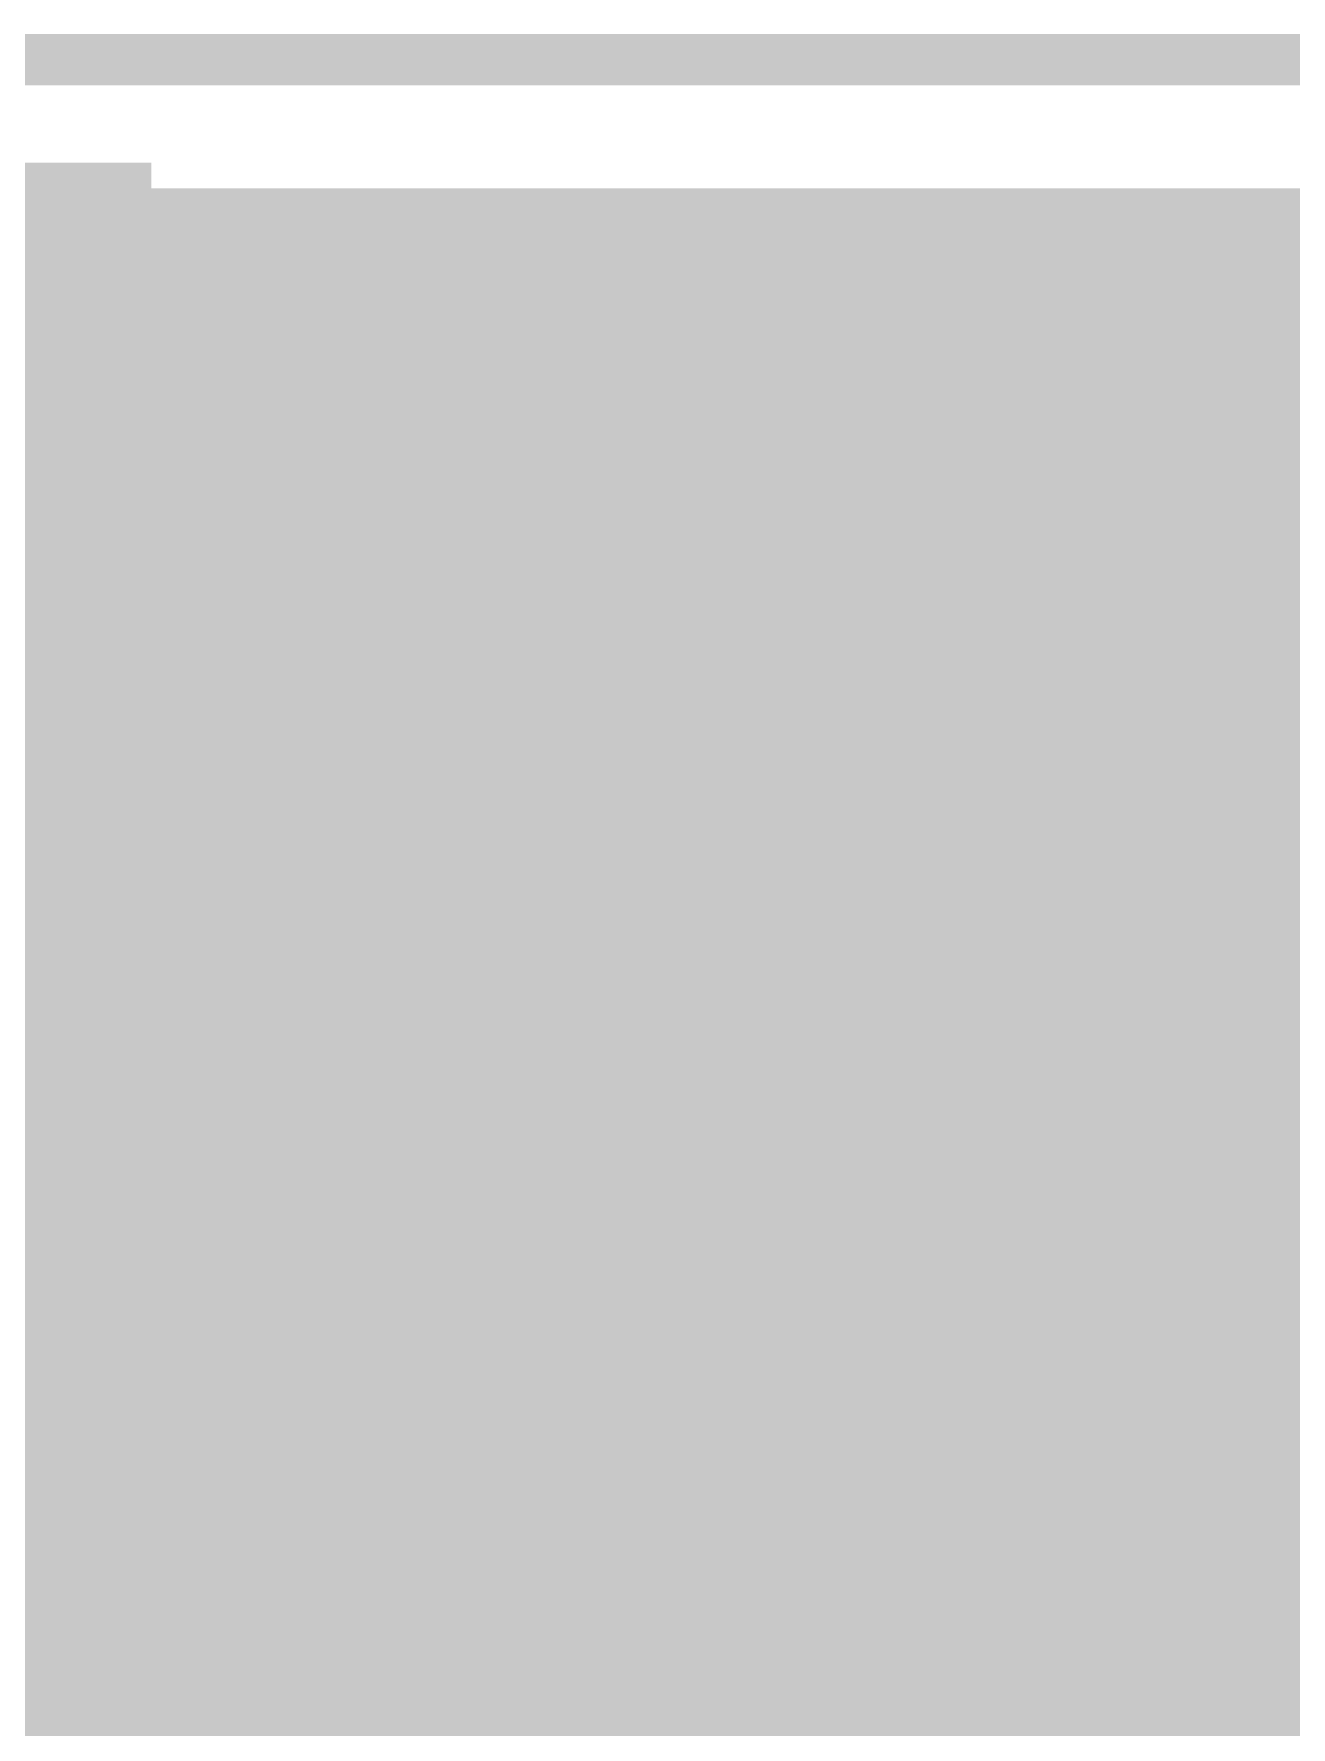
# Model space of a CAD drawing. Extents: x -5 to 157, y -120 to 103.
# Drawn here: x 82.55 to 88.77, y 94.74 to 103.13 of the extents above; entities that cross this region are included whole.
import ezdxf

# ---------------------------------------------------------------- set-up
doc = ezdxf.new("R2010")
doc.units = 0
doc.header["$MEASUREMENT"] = 0
doc.layers.get('0').update_dxf_attribs({"linetype": 'CONTINUOUS'})
for name, color, linetype in [('22-304-2_BOT', 7, 'CONTINUOUS'), ('22-304-2_DRD', 7, 'CONTINUOUS'), ('22-304-2_DRL', 2, 'CONTINUOUS'), ('22-304-2_IN1', 4, 'CONTINUOUS'), ('22-304-2_IN2', 3, 'CONTINUOUS'), ('22-304-2_SMB', 5, 'CONTINUOUS'), ('22-304-2_SMT', 10, 'CONTINUOUS'), ('22-304-2_SPB', 14, 'CONTINUOUS'), ('22-304-2_SSB', 12, 'CONTINUOUS'), ('22-304-2_TOP', 13, 'CONTINUOUS'), ('THRUHOLE_TAP', 7, 'CONTINUOUS')]:
    doc.layers.add(name, color=color, linetype=linetype)

# ---------------------------------------------------------------- blocks, each defined once
blk = doc.blocks.new('ROUND_35')
at = {"const_width": 0.40005}
blk.add_lwpolyline([(-0.200024, 0, 1), (0.200024, 0, 1)], format="xyb", close=True, dxfattribs=at)
blk = doc.blocks.new('RECTANGLE_67')
blk.add_solid([(5.40004, 4.70027), (5.40004, -4.70027), (-5.40004, 4.70027), (-5.40004, -4.70027)])
blk = doc.blocks.new('ROUND_86')
at = {"const_width": 0.10033}
blk.add_lwpolyline([(-0.050164, 0, 1), (0.050164, 0, 1)], format="xyb", close=True, dxfattribs=at)
blk = doc.blocks.new('ROUND_80')
at = {"const_width": 0.10033}
blk.add_lwpolyline([(-0.050164, 0, 1), (0.050164, 0, 1)], format="xyb", close=True, dxfattribs=at)

msp = doc.modelspace()

# ---------------------------------------------------------------- linework, layer by layer
at = {"layer": '22-304-2_BOT'}
for points, const_width in [([(97.917, 102.235), (82.804, 102.235), (82.804, 89.154)], 0.254), ([(82.9056, 102.235), (82.9056, 89.154)], 0.254), ([(83.1342, 102.235), (83.1342, 89.154)], 0.254), ([(83.3628, 102.235), (83.3628, 89.154)], 0.254), ([(83.5914, 102.235), (83.5914, 89.154)], 0.254), ([(83.82, 102.235), (83.82, 89.154)], 0.254), ([(84.0486, 102.235), (84.0486, 89.154)], 0.254), ([(84.2772, 102.235), (84.2772, 89.154)], 0.254), ([(84.5058, 102.235), (84.5058, 89.154)], 0.254), ([(84.7344, 102.235), (84.7344, 89.154)], 0.254), ([(84.963, 102.235), (84.963, 89.154)], 0.254), ([(85.1916, 102.235), (85.1916, 89.154)], 0.254), ([(85.4202, 102.235), (85.4202, 89.154)], 0.254), ([(85.6488, 102.235), (85.6488, 89.154)], 0.254), ([(85.8774, 102.235), (85.8774, 89.154)], 0.254), ([(86.106, 102.235), (86.106, 89.154)], 0.254), ([(86.3346, 102.235), (86.3346, 89.154)], 0.254), ([(86.5632, 102.235), (86.5632, 89.154)], 0.254), ([(86.7918, 102.235), (86.7918, 89.154)], 0.254), ([(87.0204, 102.235), (87.0204, 89.154)], 0.254), ([(87.249, 102.235), (87.249, 89.154)], 0.254), ([(87.4776, 102.235), (87.4776, 89.154)], 0.254), ([(87.7062, 102.235), (87.7062, 89.154)], 0.254), ([(87.9348, 102.235), (87.9348, 89.154)], 0.254), ([(88.1634, 102.235), (88.1634, 89.154)], 0.254), ([(88.392, 102.235), (88.392, 89.154)], 0.254), ([(88.6206, 102.235), (88.6206, 89.154)], 0.254), ([(88.8492, 102.235), (88.8492, 89.154)], 0.254), ([(98.0948, 102.0572), (82.804, 102.0572)], 0.254), ([(98.3234, 101.8286), (82.804, 101.8286)], 0.254), ([(98.552, 101.6), (82.804, 101.6)], 0.254), ([(98.7806, 101.3714), (82.804, 101.3714)], 0.254), ([(99.0092, 101.1428), (82.804, 101.1428)], 0.254), ([(99.2378, 100.9142), (82.804, 100.9142)], 0.254), ([(99.4664, 100.6856), (82.804, 100.6856)], 0.254), ([(99.695, 100.457), (82.804, 100.457)], 0.254), ([(99.9236, 100.2284), (82.804, 100.2284)], 0.254), ([(100.1522, 99.9998), (82.804, 99.9998)], 0.254), ([(100.3808, 99.7712), (82.804, 99.7712)], 0.254), ([(100.6094, 99.5426), (82.804, 99.5426)], 0.254), ([(100.838, 99.314), (82.804, 99.314)], 0.254), ([(101.0666, 99.0854), (82.804, 99.0854)], 0.254), ([(101.2952, 98.8568), (82.804, 98.8568)], 0.254), ([(101.5238, 98.6282), (82.804, 98.6282)], 0.254), ([(101.7524, 98.3996), (82.804, 98.3996)], 0.254), ([(101.981, 98.171), (82.804, 98.171)], 0.254), ([(102.2096, 97.9424), (82.804, 97.9424)], 0.254), ([(102.4382, 97.7138), (82.804, 97.7138)], 0.254), ([(102.6668, 97.4852), (82.804, 97.4852)], 0.254), ([(102.8954, 97.2566), (82.804, 97.2566)], 0.254), ([(103.124, 97.028), (82.804, 97.028)], 0.254), ([(103.3526, 96.7994), (82.804, 96.7994)], 0.254), ([(103.5812, 96.5708), (82.804, 96.5708)], 0.254), ([(103.8098, 96.3422), (82.804, 96.3422)], 0.254), ([(104.0384, 96.1136), (82.804, 96.1136)], 0.254), ([(104.267, 95.885), (82.804, 95.885)], 0.254), ([(104.4956, 95.6564), (82.804, 95.6564)], 0.254), ([(104.7242, 95.4278), (82.804, 95.4278)], 0.254), ([(88.9, 94.91472), (89.61628, 94.91472), (95.25, 89.281), (95.25, 85.725), (99.568, 81.407), (100.9142, 81.407), (101.6, 80.7212)], 1.27), ([(104.9528, 95.1992), (82.804, 95.1992)], 0.254), ([(105.1814, 94.9706), (82.804, 94.9706)], 0.254), ([(105.41, 94.742), (82.804, 94.742)], 0.254)]:
    msp.add_lwpolyline(points, dxfattribs=dict(at, const_width=const_width))
at = {"layer": '22-304-2_DRD', "const_width": 0.254}
for points in [[(44.99864, -115.99926), (44.99864, 25.99944), (48.00092, 28.99918), (86.79942, 28.99918), (89.79916, 25.99944), (89.79916, -31.0007), (92.7989, -34.00044), (136.79932, -34.00044), (139.79906, -31.0007), (139.79906, 58.0009), (136.79932, 61.00064), (115.30076, 61.00064), (107.29976, 68.9991), (107.29976, 94.99854), (99.29876, 102.99954), (35.49904, 102.99954), (27.50058, 94.99854), (27.50058, 68.9991), (19.49958, 61.00064), (-1.99898, 61.00064), (-4.99872, 58.0009), (-4.99872, -2.99974), (18.00098, -25.99944), (18.00098, -115.99926)], [(83.566, 102.235), (83.185, 101.854)], [(84.074, 102.235), (83.566, 102.235)], [(84.455, 101.854), (84.074, 102.235)], [(84.836, 102.235), (84.455, 101.854)], [(85.344, 102.235), (84.836, 102.235)], [(85.725, 101.854), (85.344, 102.235)], [(86.106, 102.235), (85.725, 101.854)], [(86.614, 102.235), (86.106, 102.235)], [(86.995, 101.854), (86.614, 102.235)], [(87.376, 102.235), (86.995, 101.854)], [(87.884, 102.235), (87.376, 102.235)], [(88.265, 101.854), (87.884, 102.235)], [(88.646, 102.235), (88.265, 101.854)], [(89.154, 102.235), (88.646, 102.235)], [(83.566, 101.981), (83.566, 101.854)], [(83.693, 101.981), (83.566, 101.981)], [(83.693, 101.854), (83.693, 101.981)], [(83.947, 101.981), (83.947, 101.854)], [(84.074, 101.981), (83.947, 101.981)], [(84.074, 101.854), (84.074, 101.981)], [(84.836, 101.981), (84.836, 101.854)], [(84.963, 101.981), (84.836, 101.981)], [(84.963, 101.854), (84.963, 101.981)], [(85.217, 101.981), (85.217, 101.854)], [(85.344, 101.981), (85.217, 101.981)], [(85.344, 101.854), (85.344, 101.981)], [(86.106, 101.981), (86.106, 101.854)], [(86.233, 101.981), (86.106, 101.981)], [(86.233, 101.854), (86.233, 101.981)], [(86.487, 101.981), (86.487, 101.854)], [(86.614, 101.981), (86.487, 101.981)], [(86.614, 101.854), (86.614, 101.981)], [(87.376, 101.981), (87.376, 101.854)], [(87.503, 101.981), (87.376, 101.981)], [(87.503, 101.854), (87.503, 101.981)], [(87.757, 101.981), (87.757, 101.854)], [(87.884, 101.981), (87.757, 101.981)], [(87.884, 101.854), (87.884, 101.981)], [(88.646, 101.981), (88.646, 101.854)], [(88.773, 101.981), (88.646, 101.981)], [(88.773, 101.854), (88.773, 101.981)], [(83.185, 101.854), (83.185, 101.346)], [(83.566, 101.854), (83.693, 101.854)], [(83.947, 101.854), (84.074, 101.854)], [(84.455, 101.854), (84.455, 101.346)], [(84.455, 101.346), (84.455, 101.854)], [(84.836, 101.854), (84.963, 101.854)], [(85.217, 101.854), (85.344, 101.854)], [(85.725, 101.854), (85.725, 101.346)], [(85.725, 101.346), (85.725, 101.854)], [(86.106, 101.854), (86.233, 101.854)], [(86.487, 101.854), (86.614, 101.854)], [(86.995, 101.854), (86.995, 101.346)], [(86.995, 101.346), (86.995, 101.854)], [(87.376, 101.854), (87.503, 101.854)], [(87.757, 101.854), (87.884, 101.854)], [(88.265, 101.854), (88.265, 101.346)], [(88.265, 101.346), (88.265, 101.854)], [(88.646, 101.854), (88.773, 101.854)], [(83.693, 101.219), (83.439, 101.473)], [(84.201, 101.473), (83.947, 101.219)], [(84.963, 101.219), (84.709, 101.473)], [(85.471, 101.473), (85.217, 101.219)], [(86.233, 101.219), (85.979, 101.473)], [(86.741, 101.473), (86.487, 101.219)], [(87.503, 101.219), (87.249, 101.473)], [(88.011, 101.473), (87.757, 101.219)], [(88.773, 101.219), (88.519, 101.473)], [(83.185, 101.346), (83.566, 100.965)], [(84.074, 100.965), (84.455, 101.346)], [(84.455, 101.346), (84.836, 100.965)], [(85.344, 100.965), (85.725, 101.346)], [(85.725, 101.346), (86.106, 100.965)], [(86.614, 100.965), (86.995, 101.346)], [(86.995, 101.346), (87.376, 100.965)], [(87.884, 100.965), (88.265, 101.346)], [(88.265, 101.346), (88.646, 100.965)], [(83.947, 101.219), (83.693, 101.219)], [(85.217, 101.219), (84.963, 101.219)], [(86.487, 101.219), (86.233, 101.219)], [(87.757, 101.219), (87.503, 101.219)], [(89.027, 101.219), (88.773, 101.219)], [(83.566, 100.965), (84.074, 100.965)], [(84.836, 100.965), (85.344, 100.965)], [(86.106, 100.965), (86.614, 100.965)], [(87.376, 100.965), (87.884, 100.965)], [(88.646, 100.965), (89.154, 100.965)], [(83.566, 99.695), (83.185, 99.314)], [(84.074, 99.695), (83.566, 99.695)], [(84.455, 99.314), (84.074, 99.695)], [(84.836, 99.695), (84.455, 99.314)], [(85.344, 99.695), (84.836, 99.695)], [(85.725, 99.314), (85.344, 99.695)], [(86.106, 99.695), (85.725, 99.314)], [(86.614, 99.695), (86.106, 99.695)], [(86.995, 99.314), (86.614, 99.695)], [(87.376, 99.695), (86.995, 99.314)], [(87.884, 99.695), (87.376, 99.695)], [(88.265, 99.314), (87.884, 99.695)], [(88.646, 99.695), (88.265, 99.314)], [(89.154, 99.695), (88.646, 99.695)], [(83.566, 99.441), (83.566, 99.314)], [(83.693, 99.441), (83.566, 99.441)], [(83.693, 99.314), (83.693, 99.441)], [(83.947, 99.441), (83.947, 99.314)], [(84.074, 99.441), (83.947, 99.441)], [(84.074, 99.314), (84.074, 99.441)], [(84.836, 99.441), (84.836, 99.314)], [(84.963, 99.441), (84.836, 99.441)], [(84.963, 99.314), (84.963, 99.441)], [(85.217, 99.441), (85.217, 99.314)], [(85.344, 99.441), (85.217, 99.441)], [(85.344, 99.314), (85.344, 99.441)], [(86.106, 99.441), (86.106, 99.314)], [(86.233, 99.441), (86.106, 99.441)], [(86.233, 99.314), (86.233, 99.441)], [(86.487, 99.441), (86.487, 99.314)], [(86.614, 99.441), (86.487, 99.441)], [(86.614, 99.314), (86.614, 99.441)], [(87.376, 99.441), (87.376, 99.314)], [(87.503, 99.441), (87.376, 99.441)], [(87.503, 99.314), (87.503, 99.441)], [(87.757, 99.441), (87.757, 99.314)], [(87.884, 99.441), (87.757, 99.441)], [(87.884, 99.314), (87.884, 99.441)], [(88.646, 99.441), (88.646, 99.314)], [(88.773, 99.441), (88.646, 99.441)], [(88.773, 99.314), (88.773, 99.441)], [(83.185, 99.314), (83.185, 98.806)], [(83.566, 99.314), (83.693, 99.314)], [(83.947, 99.314), (84.074, 99.314)], [(84.455, 99.314), (84.455, 98.806)], [(84.455, 98.806), (84.455, 99.314)], [(84.836, 99.314), (84.963, 99.314)], [(85.217, 99.314), (85.344, 99.314)], [(85.725, 99.314), (85.725, 98.806)], [(85.725, 98.806), (85.725, 99.314)], [(86.106, 99.314), (86.233, 99.314)], [(86.487, 99.314), (86.614, 99.314)], [(86.995, 99.314), (86.995, 98.806)], [(86.995, 98.806), (86.995, 99.314)], [(87.376, 99.314), (87.503, 99.314)], [(87.757, 99.314), (87.884, 99.314)], [(88.265, 99.314), (88.265, 98.806)], [(88.265, 98.806), (88.265, 99.314)], [(88.646, 99.314), (88.773, 99.314)], [(83.693, 98.679), (83.439, 98.933)], [(84.201, 98.933), (83.947, 98.679)], [(84.963, 98.679), (84.709, 98.933)], [(85.471, 98.933), (85.217, 98.679)], [(86.233, 98.679), (85.979, 98.933)], [(86.741, 98.933), (86.487, 98.679)], [(87.503, 98.679), (87.249, 98.933)], [(88.011, 98.933), (87.757, 98.679)], [(88.773, 98.679), (88.519, 98.933)], [(83.185, 98.806), (83.566, 98.425)], [(84.074, 98.425), (84.455, 98.806)], [(84.455, 98.806), (84.836, 98.425)], [(85.344, 98.425), (85.725, 98.806)], [(85.725, 98.806), (86.106, 98.425)], [(86.614, 98.425), (86.995, 98.806)], [(86.995, 98.806), (87.376, 98.425)], [(87.884, 98.425), (88.265, 98.806)], [(88.265, 98.806), (88.646, 98.425)], [(83.947, 98.679), (83.693, 98.679)], [(85.217, 98.679), (84.963, 98.679)], [(86.487, 98.679), (86.233, 98.679)], [(87.757, 98.679), (87.503, 98.679)], [(89.027, 98.679), (88.773, 98.679)], [(83.566, 98.425), (84.074, 98.425)], [(84.836, 98.425), (85.344, 98.425)], [(86.106, 98.425), (86.614, 98.425)], [(87.376, 98.425), (87.884, 98.425)], [(88.646, 98.425), (89.154, 98.425)], [(83.566, 97.155), (83.185, 96.774)], [(84.074, 97.155), (83.566, 97.155)], [(84.455, 96.774), (84.074, 97.155)], [(84.836, 97.155), (84.455, 96.774)], [(85.344, 97.155), (84.836, 97.155)], [(85.725, 96.774), (85.344, 97.155)], [(86.106, 97.155), (85.725, 96.774)], [(86.614, 97.155), (86.106, 97.155)], [(86.995, 96.774), (86.614, 97.155)], [(87.376, 97.155), (86.995, 96.774)], [(87.884, 97.155), (87.376, 97.155)], [(88.265, 96.774), (87.884, 97.155)], [(88.646, 97.155), (88.265, 96.774)], [(89.154, 97.155), (88.646, 97.155)], [(83.566, 96.901), (83.566, 96.774)], [(83.693, 96.901), (83.566, 96.901)], [(83.693, 96.774), (83.693, 96.901)], [(83.947, 96.901), (83.947, 96.774)], [(84.074, 96.901), (83.947, 96.901)], [(84.074, 96.774), (84.074, 96.901)], [(84.836, 96.901), (84.836, 96.774)], [(84.963, 96.901), (84.836, 96.901)], [(84.963, 96.774), (84.963, 96.901)], [(85.217, 96.901), (85.217, 96.774)], [(85.344, 96.901), (85.217, 96.901)], [(85.344, 96.774), (85.344, 96.901)], [(86.106, 96.901), (86.106, 96.774)], [(86.233, 96.901), (86.106, 96.901)], [(86.233, 96.774), (86.233, 96.901)], [(86.487, 96.901), (86.487, 96.774)], [(86.614, 96.901), (86.487, 96.901)], [(86.614, 96.774), (86.614, 96.901)], [(87.376, 96.901), (87.376, 96.774)], [(87.503, 96.901), (87.376, 96.901)], [(87.503, 96.774), (87.503, 96.901)], [(87.757, 96.901), (87.757, 96.774)], [(87.884, 96.901), (87.757, 96.901)], [(87.884, 96.774), (87.884, 96.901)], [(88.646, 96.901), (88.646, 96.774)], [(88.773, 96.901), (88.646, 96.901)], [(88.773, 96.774), (88.773, 96.901)], [(83.185, 96.774), (83.185, 96.266)], [(83.566, 96.774), (83.693, 96.774)], [(83.947, 96.774), (84.074, 96.774)], [(84.455, 96.774), (84.455, 96.266)], [(84.455, 96.266), (84.455, 96.774)], [(84.836, 96.774), (84.963, 96.774)], [(85.217, 96.774), (85.344, 96.774)], [(85.725, 96.774), (85.725, 96.266)], [(85.725, 96.266), (85.725, 96.774)], [(86.106, 96.774), (86.233, 96.774)], [(86.487, 96.774), (86.614, 96.774)], [(86.995, 96.774), (86.995, 96.266)], [(86.995, 96.266), (86.995, 96.774)], [(87.376, 96.774), (87.503, 96.774)], [(87.757, 96.774), (87.884, 96.774)], [(88.265, 96.774), (88.265, 96.266)], [(88.265, 96.266), (88.265, 96.774)], [(88.646, 96.774), (88.773, 96.774)], [(83.693, 96.139), (83.439, 96.393)], [(84.201, 96.393), (83.947, 96.139)], [(84.963, 96.139), (84.709, 96.393)], [(85.471, 96.393), (85.217, 96.139)], [(86.233, 96.139), (85.979, 96.393)], [(86.741, 96.393), (86.487, 96.139)], [(87.503, 96.139), (87.249, 96.393)], [(88.011, 96.393), (87.757, 96.139)], [(88.773, 96.139), (88.519, 96.393)], [(83.185, 96.266), (83.566, 95.885)], [(84.074, 95.885), (84.455, 96.266)], [(84.455, 96.266), (84.836, 95.885)], [(85.344, 95.885), (85.725, 96.266)], [(85.725, 96.266), (86.106, 95.885)], [(86.614, 95.885), (86.995, 96.266)], [(86.995, 96.266), (87.376, 95.885)], [(87.884, 95.885), (88.265, 96.266)], [(88.265, 96.266), (88.646, 95.885)], [(83.947, 96.139), (83.693, 96.139)], [(85.217, 96.139), (84.963, 96.139)], [(86.487, 96.139), (86.233, 96.139)], [(87.757, 96.139), (87.503, 96.139)], [(89.027, 96.139), (88.773, 96.139)], [(83.566, 95.885), (84.074, 95.885)], [(84.836, 95.885), (85.344, 95.885)], [(86.106, 95.885), (86.614, 95.885)], [(87.376, 95.885), (87.884, 95.885)], [(88.646, 95.885), (89.154, 95.885)]]:
    msp.add_lwpolyline(points, dxfattribs=at)
at = {"layer": '22-304-2_DRL', "const_width": 0.254}
msp.add_lwpolyline([(44.99864, -115.99926), (44.99864, 25.99944), (48.00092, 28.99918), (86.79942, 28.99918), (89.79916, 25.99944), (89.79916, -31.0007), (92.7989, -34.00044), (136.79932, -34.00044), (139.79906, -31.0007), (139.79906, 58.0009), (136.79932, 61.00064), (115.30076, 61.00064), (107.29976, 68.9991), (107.29976, 94.99854), (99.29876, 102.99954), (35.49904, 102.99954), (27.50058, 94.99854), (27.50058, 68.9991), (19.49958, 61.00064), (-1.99898, 61.00064), (-4.99872, 58.0009), (-4.99872, -2.99974), (18.00098, -25.99944), (18.00098, -115.99926)], dxfattribs=at)
at = {"layer": '22-304-2_IN2', "const_width": 0.254}
for points in [[(83.10626, 102.3366), (35.9156, 102.3366)], [(83.13166, 102.362), (35.941, 102.362)], [(82.55, 102.362), (82.55, 87.37854)], [(82.7786, 102.362), (82.7786, 87.20074)], [(83.0072, 102.362), (83.0072, 102.22484)], [(82.92846, 102.108), (35.687, 102.108)], [(82.83194, 101.8794), (35.4584, 101.8794)], [(82.79384, 101.6508), (35.2298, 101.6508)], [(82.80908, 101.4222), (35.0012, 101.4222)], [(82.87766, 101.1936), (34.7726, 101.1936)], [(83.01228, 100.965), (34.544, 100.965)], [(83.0072, 100.97262), (83.0072, 99.68484)], [(83.26628, 100.7364), (80.85582, 100.7364)], [(83.2358, 100.75672), (83.2358, 99.90328)], [(84.53628, 100.7364), (84.37372, 100.7364)], [(84.3788, 100.73894), (84.3788, 99.92106)], [(85.80628, 100.7364), (85.64372, 100.7364)], [(85.7504, 100.7745), (85.7504, 99.8855)], [(87.07628, 100.7364), (86.91372, 100.7364)], [(88.34628, 100.7364), (88.18372, 100.7364)], [(88.265, 100.79228), (88.265, 99.86518)], [(84.6074, 100.69322), (84.6074, 99.96424)], [(85.5218, 100.66782), (85.5218, 99.98964)], [(85.979, 100.6475), (85.979, 100.0125)], [(86.8934, 100.7237), (86.8934, 99.9363)], [(87.122, 100.70846), (87.122, 99.95154)], [(88.0364, 100.65766), (88.0364, 100.00234)], [(88.4936, 100.65766), (88.4936, 100.00234)], [(83.4644, 100.63734), (83.4644, 100.02266)], [(83.693, 100.58146), (83.693, 100.07854)], [(83.9216, 100.57892), (83.9216, 100.08108)], [(84.1502, 100.62718), (84.1502, 100.03028)], [(84.836, 100.60432), (84.836, 100.05314)], [(85.0646, 100.57384), (85.0646, 100.08616)], [(85.2932, 100.59416), (85.2932, 100.06584)], [(86.2076, 100.584), (86.2076, 100.07346)], [(86.4362, 100.57638), (86.4362, 100.08362)], [(86.6648, 100.61956), (86.6648, 100.04044)], [(87.3506, 100.61194), (87.3506, 100.04806)], [(87.5792, 100.57384), (87.5792, 100.08362)], [(87.8078, 100.58908), (87.8078, 100.07092)], [(88.7222, 100.58908), (88.7222, 100.07092)], [(100.6602, 100.5078), (81.153, 100.5078)], [(100.8888, 100.2792), (81.31048, 100.2792)], [(83.55076, 100.0506), (81.39176, 100.0506)], [(84.82076, 100.0506), (84.0867, 100.0506)], [(86.09076, 100.0506), (85.3567, 100.0506)], [(87.36076, 100.0506), (86.6267, 100.0506)], [(88.63076, 100.0506), (87.8967, 100.0506)], [(83.13166, 99.822), (81.41716, 99.822)], [(82.9437, 99.5934), (81.39176, 99.5934)], [(82.83956, 99.3648), (81.31048, 99.3648)], [(82.79638, 99.1362), (81.153, 99.1362)], [(82.804, 98.9076), (80.85582, 98.9076)], [(82.8675, 98.679), (81.66608, 98.679)], [(82.9945, 98.4504), (81.93786, 98.4504)], [(83.0072, 98.43262), (83.0072, 97.14484)], [(83.22818, 98.2218), (82.08264, 98.2218)], [(83.2358, 98.21672), (83.2358, 97.36328)], [(84.49818, 98.2218), (84.41182, 98.2218)], [(85.76818, 98.2218), (85.68182, 98.2218)], [(85.7504, 98.2345), (85.7504, 97.3455)], [(87.03818, 98.2218), (86.95182, 98.2218)], [(88.30818, 98.2218), (88.22182, 98.2218)], [(88.265, 98.25228), (88.265, 97.32518)], [(84.3788, 98.19894), (84.3788, 97.38106)], [(84.6074, 98.15322), (84.6074, 97.42424)], [(85.5218, 98.12782), (85.5218, 97.44964)], [(86.8934, 98.1837), (86.8934, 97.3963)], [(87.122, 98.16846), (87.122, 97.41154)], [(83.4644, 98.09734), (83.4644, 97.48266)], [(83.693, 98.04146), (83.693, 97.53854)], [(84.1502, 98.08718), (84.1502, 97.49028)], [(84.836, 98.06432), (84.836, 97.51314)], [(85.2932, 98.05416), (85.2932, 97.52584)], [(85.979, 98.1075), (85.979, 97.4725)], [(86.2076, 98.044), (86.2076, 97.53346)], [(86.6648, 98.07956), (86.6648, 97.50044)], [(87.3506, 98.07194), (87.3506, 97.50806)], [(87.8078, 98.04908), (87.8078, 97.53092)], [(88.0364, 98.11766), (88.0364, 97.46234)], [(88.4936, 98.11766), (88.4936, 97.46234)], [(88.7222, 98.04908), (88.7222, 97.53092)], [(103.1748, 97.9932), (82.15884, 97.9932)], [(83.9216, 98.03892), (83.9216, 97.54108)], [(85.0646, 98.03384), (85.0646, 97.54616)], [(86.4362, 98.03638), (86.4362, 97.54362)], [(87.5792, 98.03384), (87.5792, 97.54362)], [(103.4034, 97.7646), (82.17916, 97.7646)], [(83.67522, 97.536), (82.14614, 97.536)], [(84.94522, 97.536), (83.96478, 97.536)], [(86.21522, 97.536), (85.23478, 97.536)], [(87.48522, 97.536), (86.50478, 97.536)], [(88.75522, 97.536), (87.77478, 97.536)], [(83.16214, 97.3074), (82.05724, 97.3074)], [(82.95894, 97.0788), (81.89214, 97.0788)], [(82.84718, 96.8502), (81.56448, 96.8502)], [(82.79892, 96.6216), (76.87056, 96.6216)], [(82.80146, 96.393), (77.21092, 96.393)], [(82.85734, 96.1644), (77.42174, 96.1644)], [(82.97672, 95.9358), (77.56398, 95.9358)], [(83.0072, 95.89262), (83.0072, 94.60484)], [(83.19262, 95.7072), (77.65542, 95.7072)], [(85.7504, 95.6945), (85.7504, 94.8055)], [(88.265, 95.71228), (88.265, 94.78518)], [(83.2358, 95.67672), (83.2358, 94.82328)], [(84.3788, 95.65894), (84.3788, 94.84106)], [(84.6074, 95.61322), (84.6074, 94.88424)], [(86.8934, 95.6437), (86.8934, 94.8563)], [(87.122, 95.62846), (87.122, 94.87154)], [(83.4644, 95.55734), (83.4644, 94.94266)], [(84.1502, 95.54718), (84.1502, 94.95028)], [(85.5218, 95.58782), (85.5218, 94.90964)], [(85.979, 95.5675), (85.979, 94.9325)], [(86.6648, 95.53956), (86.6648, 94.96044)], [(87.3506, 95.53194), (87.3506, 94.96806)], [(88.0364, 95.57766), (88.0364, 94.92234)], [(88.4936, 95.57766), (88.4936, 94.92234)], [(105.6894, 95.4786), (77.70876, 95.4786)], [(83.693, 95.50146), (83.693, 94.99854)], [(83.9216, 95.49892), (83.9216, 95.00108)], [(84.836, 95.52432), (84.836, 94.97314)], [(85.0646, 95.49384), (85.0646, 95.00616)], [(85.2932, 95.51416), (85.2932, 94.98584)], [(86.2076, 95.504), (86.2076, 94.99346)], [(86.4362, 95.49638), (86.4362, 95.00362)], [(87.5792, 95.49384), (87.5792, 95.00362)], [(87.8078, 95.50908), (87.8078, 94.99092)], [(88.7222, 95.50908), (88.7222, 94.99092)], [(105.918, 95.25), (77.72654, 95.25)], [(106.1466, 95.0214), (77.70876, 95.0214)], [(83.19262, 94.7928), (77.65542, 94.7928)]]:
    msp.add_lwpolyline(points, dxfattribs=at)
for points in [[(83.13166, 102.362, 0.2121345), (82.79313, 101.6)], [(82.79384, 101.6, 0.4142136), (83.82, 100.57384)], [(83.82, 100.57384, 0.1681191), (84.45421, 100.79329)], [(84.455, 100.79228, 0.1681193), (85.09, 100.57256)], [(85.09, 100.57384, 0.1681191), (85.72421, 100.79329)], [(85.725, 100.79228, 0.1681193), (86.36, 100.57256)], [(86.36, 100.57384, 0.1681191), (86.99421, 100.79329)], [(86.995, 100.79228, 0.1681193), (87.63, 100.57256)], [(87.63, 100.57384, 0.1681191), (88.26421, 100.79329)], [(88.265, 100.79228, 0.1681193), (88.9, 100.57256)], [(83.82, 100.08616, 0.4142136), (82.79384, 99.06)], [(84.455, 99.86518, 0.1685129), (83.82, 100.08545)], [(85.09, 100.08616, 0.1685133), (84.45456, 99.86574)], [(85.725, 99.86518, 0.1685129), (85.09, 100.08545)], [(86.36, 100.08616, 0.1685133), (85.72456, 99.86574)], [(86.995, 99.86518, 0.1685129), (86.36, 100.08545)], [(87.63, 100.08616, 0.1685133), (86.99456, 99.86574)], [(88.265, 99.86518, 0.1685129), (87.63, 100.08545)], [(88.9, 100.08616, 0.1685133), (88.26456, 99.86574)], [(82.79384, 99.06, 0.4142136), (83.82, 98.03384)], [(83.82, 98.03384, 0.1681191), (84.45421, 98.25329)], [(84.455, 98.25228, 0.1681193), (85.09, 98.03256)], [(85.09, 98.03384, 0.1681191), (85.72421, 98.25329)], [(85.725, 98.25228, 0.1681193), (86.36, 98.03256)], [(86.36, 98.03384, 0.1681191), (86.99421, 98.25329)], [(86.995, 98.25228, 0.1681193), (87.63, 98.03256)], [(87.63, 98.03384, 0.1681191), (88.26421, 98.25329)], [(88.265, 98.25228, 0.1681193), (88.9, 98.03256)], [(83.82, 97.54616, 0.4142136), (82.79384, 96.52)], [(84.455, 97.32518, 0.1685129), (83.82, 97.54545)], [(85.09, 97.54616, 0.1685133), (84.45456, 97.32574)], [(85.725, 97.32518, 0.1685129), (85.09, 97.54545)], [(86.36, 97.54616, 0.1685133), (85.72456, 97.32574)], [(86.995, 97.32518, 0.1685129), (86.36, 97.54545)], [(87.63, 97.54616, 0.1685133), (86.99456, 97.32574)], [(88.265, 97.32518, 0.1685129), (87.63, 97.54545)], [(88.9, 97.54616, 0.1685133), (88.26456, 97.32574)], [(82.79384, 96.52, 0.4142136), (83.82, 95.49384)], [(83.82, 95.49384, 0.1681191), (84.45421, 95.71329)], [(84.455, 95.71228, 0.1681193), (85.09, 95.49256)], [(85.09, 95.49384, 0.1681191), (85.72421, 95.71329)], [(85.725, 95.71228, 0.1681193), (86.36, 95.49256)], [(86.36, 95.49384, 0.1681191), (86.99421, 95.71329)], [(86.995, 95.71228, 0.1681193), (87.63, 95.49256)], [(87.63, 95.49384, 0.1681191), (88.26421, 95.71329)], [(88.265, 95.71228, 0.1681193), (88.9, 95.49256)], [(83.82, 95.00616, 0.4142136), (82.79384, 93.98)], [(84.455, 94.78518, 0.1685129), (83.82, 95.00545)], [(85.09, 95.00616, 0.1685133), (84.45456, 94.78574)], [(85.725, 94.78518, 0.1685129), (85.09, 95.00545)], [(86.36, 95.00616, 0.1685133), (85.72456, 94.78574)], [(86.995, 94.78518, 0.1685129), (86.36, 95.00545)], [(87.63, 95.00616, 0.1685133), (86.99456, 94.78574)], [(88.265, 94.78518, 0.1685129), (87.63, 95.00545)], [(88.9, 95.00616, 0.1685133), (88.26456, 94.78574)]]:
    msp.add_lwpolyline(points, format="xyb", dxfattribs=at)
at = {"layer": '22-304-2_SMB', "const_width": 0.254}
for points in [[(97.536, 101.346), (83.693, 101.346), (83.693, 89.789)], [(97.5614, 101.3206), (83.693, 101.3206)], [(83.7946, 101.346), (83.7946, 89.789)], [(84.0232, 101.346), (84.0232, 89.789)], [(84.2518, 101.346), (84.2518, 89.789)], [(84.4804, 101.346), (84.4804, 89.789)], [(84.709, 101.346), (84.709, 89.789)], [(84.9376, 101.346), (84.9376, 89.789)], [(85.1662, 101.346), (85.1662, 89.789)], [(85.3948, 101.346), (85.3948, 89.789)], [(85.6234, 101.346), (85.6234, 89.789)], [(85.852, 101.346), (85.852, 89.789)], [(86.0806, 101.346), (86.0806, 89.789)], [(86.3092, 101.346), (86.3092, 89.789)], [(86.5378, 101.346), (86.5378, 89.789)], [(86.7664, 101.346), (86.7664, 89.789)], [(86.995, 101.346), (86.995, 89.789)], [(87.2236, 101.346), (87.2236, 89.789)], [(87.4522, 101.346), (87.4522, 89.789)], [(87.6808, 101.346), (87.6808, 89.789)], [(87.9094, 101.346), (87.9094, 89.789)], [(88.138, 101.346), (88.138, 89.789)], [(88.3666, 101.346), (88.3666, 89.789)], [(88.5952, 101.346), (88.5952, 89.789)], [(88.8238, 101.346), (88.8238, 89.789)], [(97.79, 101.092), (83.693, 101.092)], [(98.0186, 100.8634), (83.693, 100.8634)], [(98.2472, 100.6348), (83.693, 100.6348)], [(98.4758, 100.4062), (83.693, 100.4062)], [(98.7044, 100.1776), (83.693, 100.1776)], [(98.933, 99.949), (83.693, 99.949)], [(99.1616, 99.7204), (83.693, 99.7204)], [(99.3902, 99.4918), (83.693, 99.4918)], [(99.6188, 99.2632), (83.693, 99.2632)], [(99.8474, 99.0346), (83.693, 99.0346)], [(100.076, 98.806), (83.693, 98.806)], [(100.3046, 98.5774), (83.693, 98.5774)], [(100.5332, 98.3488), (83.693, 98.3488)], [(100.7618, 98.1202), (83.693, 98.1202)], [(100.9904, 97.8916), (83.693, 97.8916)], [(101.219, 97.663), (83.693, 97.663)], [(101.4476, 97.4344), (83.693, 97.4344)], [(101.6762, 97.2058), (83.693, 97.2058)], [(101.9048, 96.9772), (83.693, 96.9772)], [(102.1334, 96.7486), (83.693, 96.7486)], [(102.362, 96.52), (83.693, 96.52)], [(102.5906, 96.2914), (83.693, 96.2914)], [(102.8192, 96.0628), (83.693, 96.0628)], [(103.0478, 95.8342), (83.693, 95.8342)], [(103.2764, 95.6056), (83.693, 95.6056)], [(103.505, 95.377), (83.693, 95.377)], [(103.7336, 95.1484), (83.693, 95.1484)], [(103.759, 94.9198), (83.693, 94.9198)], [(103.759, 94.6912), (83.693, 94.6912)]]:
    msp.add_lwpolyline(points, dxfattribs=at)
at = {"layer": '22-304-2_SMT', "const_width": 0.254}
for points in [[(97.536, 101.346), (83.693, 101.346), (83.693, 89.789)], [(97.5614, 101.3206), (83.693, 101.3206)], [(83.7946, 101.346), (83.7946, 89.789)], [(84.0232, 101.346), (84.0232, 89.789)], [(84.2518, 101.346), (84.2518, 89.789)], [(84.4804, 101.346), (84.4804, 89.789)], [(84.709, 101.346), (84.709, 89.789)], [(84.9376, 101.346), (84.9376, 89.789)], [(85.1662, 101.346), (85.1662, 89.789)], [(85.3948, 101.346), (85.3948, 89.789)], [(85.6234, 101.346), (85.6234, 89.789)], [(85.852, 101.346), (85.852, 89.789)], [(86.0806, 101.346), (86.0806, 89.789)], [(86.3092, 101.346), (86.3092, 89.789)], [(86.5378, 101.346), (86.5378, 89.789)], [(86.7664, 101.346), (86.7664, 89.789)], [(86.995, 101.346), (86.995, 89.789)], [(87.2236, 101.346), (87.2236, 89.789)], [(87.4522, 101.346), (87.4522, 89.789)], [(87.6808, 101.346), (87.6808, 89.789)], [(87.9094, 101.346), (87.9094, 89.789)], [(88.138, 101.346), (88.138, 89.789)], [(88.3666, 101.346), (88.3666, 89.789)], [(88.5952, 101.346), (88.5952, 89.789)], [(88.8238, 101.346), (88.8238, 89.789)], [(97.79, 101.092), (83.693, 101.092)], [(98.0186, 100.8634), (83.693, 100.8634)], [(98.2472, 100.6348), (83.693, 100.6348)], [(98.4758, 100.4062), (83.693, 100.4062)], [(98.7044, 100.1776), (83.693, 100.1776)], [(98.933, 99.949), (83.693, 99.949)], [(99.1616, 99.7204), (83.693, 99.7204)], [(99.3902, 99.4918), (83.693, 99.4918)], [(99.6188, 99.2632), (83.693, 99.2632)], [(99.8474, 99.0346), (83.693, 99.0346)], [(100.076, 98.806), (83.693, 98.806)], [(100.3046, 98.5774), (83.693, 98.5774)], [(100.5332, 98.3488), (83.693, 98.3488)], [(100.7618, 98.1202), (83.693, 98.1202)], [(100.9904, 97.8916), (83.693, 97.8916)], [(101.219, 97.663), (83.693, 97.663)], [(101.4476, 97.4344), (83.693, 97.4344)], [(101.6762, 97.2058), (83.693, 97.2058)], [(101.9048, 96.9772), (83.693, 96.9772)], [(102.1334, 96.7486), (83.693, 96.7486)], [(102.362, 96.52), (83.693, 96.52)], [(102.5906, 96.2914), (83.693, 96.2914)], [(102.8192, 96.0628), (83.693, 96.0628)], [(103.0478, 95.8342), (83.693, 95.8342)], [(103.2764, 95.6056), (83.693, 95.6056)], [(103.505, 95.377), (83.693, 95.377)], [(103.7336, 95.1484), (83.693, 95.1484)], [(103.759, 94.9198), (83.693, 94.9198)], [(103.759, 94.6912), (83.693, 94.6912)]]:
    msp.add_lwpolyline(points, dxfattribs=at)
at = {"layer": '22-304-2_SPB', "const_width": 0.09906}
for points in [[(83.74888, 99.3648), (83.74888, 95.26524)], [(88.54948, 99.3648), (83.74888, 99.3648)], [(88.54948, 99.3648), (88.54948, 95.26524), (83.74888, 95.26524)], [(88.54948, 99.29876), (83.74888, 99.29876)], [(83.82762, 99.3648), (83.82762, 95.26524)], [(83.91906, 99.3648), (83.91906, 95.26524)], [(84.00796, 99.3648), (84.00796, 95.26524)], [(84.09686, 99.3648), (84.09686, 95.26524)], [(84.1883, 99.3648), (84.1883, 95.26524)], [(84.2772, 99.3648), (84.2772, 95.26524)], [(84.3661, 99.3648), (84.3661, 95.26524)], [(84.45754, 99.3648), (84.45754, 95.26524)], [(84.54644, 99.3648), (84.54644, 95.26524)], [(84.63788, 99.3648), (84.63788, 95.26524)], [(84.72678, 99.3648), (84.72678, 95.26524)], [(84.81568, 99.3648), (84.81568, 95.26524)], [(84.90712, 99.3648), (84.90712, 95.26524)], [(84.99602, 99.3648), (84.99602, 95.26524)], [(85.08746, 99.3648), (85.08746, 95.26524)], [(85.17636, 99.3648), (85.17636, 95.26524)], [(85.26526, 99.3648), (85.26526, 95.26524)], [(85.3567, 99.3648), (85.3567, 95.26524)], [(85.4456, 99.3648), (85.4456, 95.26524)], [(85.53704, 99.3648), (85.53704, 95.26524)], [(85.62594, 99.3648), (85.62594, 95.26524)], [(85.71484, 99.3648), (85.71484, 95.26524)], [(85.80628, 99.3648), (85.80628, 95.26524)], [(85.89518, 99.3648), (85.89518, 95.26524)], [(85.98662, 99.3648), (85.98662, 95.26524)], [(86.07552, 99.3648), (86.07552, 95.26524)], [(86.16442, 99.3648), (86.16442, 95.26524)], [(86.25586, 99.3648), (86.25586, 95.26524)], [(86.34476, 99.3648), (86.34476, 95.26524)], [(86.4362, 99.3648), (86.4362, 95.26524)], [(86.5251, 99.3648), (86.5251, 95.26524)], [(86.614, 99.3648), (86.614, 95.26524)], [(86.70544, 99.3648), (86.70544, 95.26524)], [(86.79434, 99.3648), (86.79434, 95.26524)], [(86.88578, 99.3648), (86.88578, 95.26524)], [(86.97468, 99.3648), (86.97468, 95.26524)], [(87.06358, 99.3648), (87.06358, 95.26524)], [(87.15502, 99.3648), (87.15502, 95.26524)], [(87.24392, 99.3648), (87.24392, 95.26524)], [(87.33536, 99.3648), (87.33536, 95.26524)], [(87.42426, 99.3648), (87.42426, 95.26524)], [(87.51316, 99.3648), (87.51316, 95.26524)], [(87.6046, 99.3648), (87.6046, 95.26524)], [(87.6935, 99.3648), (87.6935, 95.26524)], [(87.78494, 99.3648), (87.78494, 95.26524)], [(87.87384, 99.3648), (87.87384, 95.26524)], [(87.96274, 99.3648), (87.96274, 95.26524)], [(88.05418, 99.3648), (88.05418, 95.26524)], [(88.14308, 99.3648), (88.14308, 95.26524)], [(88.23452, 99.3648), (88.23452, 95.26524)], [(88.32342, 99.3648), (88.32342, 95.26524)], [(88.41232, 99.3648), (88.41232, 95.26524)], [(88.50376, 99.3648), (88.50376, 95.26524)], [(88.54948, 99.20732), (83.74888, 99.20732)], [(88.54948, 99.11842), (83.74888, 99.11842)], [(88.54948, 99.02952), (83.74888, 99.02952)], [(88.54948, 98.93808), (83.74888, 98.93808)], [(88.54948, 98.84918), (83.74888, 98.84918)], [(88.54948, 98.75774), (83.74888, 98.75774)], [(88.54948, 98.66884), (83.74888, 98.66884)], [(88.54948, 98.57994), (83.74888, 98.57994)], [(88.54948, 98.4885), (83.74888, 98.4885)], [(88.54948, 98.3996), (83.74888, 98.3996)], [(88.54948, 98.3107), (83.74888, 98.3107)], [(88.54948, 98.21926), (83.74888, 98.21926)], [(88.54948, 98.13036), (83.74888, 98.13036)], [(88.54948, 98.03892), (83.74888, 98.03892)], [(88.54948, 97.95002), (83.74888, 97.95002)], [(88.54948, 97.86112), (83.74888, 97.86112)], [(88.54948, 97.76968), (83.74888, 97.76968)], [(88.54948, 97.68078), (83.74888, 97.68078)], [(88.54948, 97.58934), (83.74888, 97.58934)], [(88.54948, 97.50044), (83.74888, 97.50044)], [(88.54948, 97.41154), (83.74888, 97.41154)], [(88.54948, 97.3201), (83.74888, 97.3201)], [(88.54948, 97.2312), (83.74888, 97.2312)], [(88.54948, 97.13976), (83.74888, 97.13976)], [(88.54948, 97.05086), (83.74888, 97.05086)], [(88.54948, 96.96196), (83.74888, 96.96196)], [(88.54948, 96.87052), (83.74888, 96.87052)], [(88.54948, 96.78162), (83.74888, 96.78162)], [(88.54948, 96.69018), (83.74888, 96.69018)], [(88.54948, 96.60128), (83.74888, 96.60128)], [(88.54948, 96.51238), (83.74888, 96.51238)], [(88.54948, 96.42094), (83.74888, 96.42094)], [(88.54948, 96.33204), (83.74888, 96.33204)], [(88.54948, 96.2406), (83.74888, 96.2406)], [(88.54948, 96.1517), (83.74888, 96.1517)], [(88.54948, 96.0628), (83.74888, 96.0628)], [(88.54948, 95.97136), (83.74888, 95.97136)], [(88.54948, 95.88246), (83.74888, 95.88246)], [(88.54948, 95.79102), (83.74888, 95.79102)], [(88.54948, 95.70212), (83.74888, 95.70212)], [(88.54948, 95.61322), (83.74888, 95.61322)], [(88.54948, 95.52178), (83.74888, 95.52178)], [(88.54948, 95.43288), (83.74888, 95.43288)], [(88.54948, 95.34144), (83.74888, 95.34144)]]:
    msp.add_lwpolyline(points, dxfattribs=at)
at = {"layer": '22-304-2_SSB', "const_width": 0.1524}
for points in [[(93.82252, 97.9043), (93.81236, 97.91446), (93.82252, 97.91446), (93.81236, 97.91446), (93.79966, 97.91192), (93.79966, 98.71456), (91.8972, 98.91522), (85.9028, 98.91522), (84.00034, 98.71456), (84.00034, 97.90938)], [(84.13496, 97.45472), (83.97748, 97.9043), (83.89874, 97.9043), (83.89874, 88.88476), (83.91144, 88.88476), (83.90128, 88.88476), (84.04606, 88.67394), (84.07146, 88.67394), (84.07654, 88.67394), (84.0867, 88.66378), (88.37422, 88.66378), (89.42578, 88.66378), (89.42578, 88.11514), (89.57564, 88.11514), (89.57564, 87.36584), (88.22436, 87.36584), (88.22436, 88.11514), (88.37422, 88.11514), (88.37422, 88.66378)], [(93.65488, 97.46488), (93.81236, 97.91446), (93.79966, 97.91446), (84.00034, 97.91446), (83.98764, 97.91446), (83.97748, 97.9043), (83.98764, 97.91446), (83.97748, 97.91446), (83.98764, 97.91446), (84.14512, 97.46488)], [(84.14512, 97.46488), (84.13496, 97.45472), (84.13496, 88.75522), (84.74202, 88.80602), (84.74202, 97.35566)], [(93.05798, 97.36328), (84.74202, 97.36328)]]:
    msp.add_lwpolyline(points, dxfattribs=at)
for points in [[(84.13496, 97.45472, 0.1114637), (84.6074, 97.34808)], [(84.14512, 97.46488, 0.113197), (84.60994, 97.35828)], [(84.6074, 97.3455, 0.0306685), (84.74225, 97.35378)], [(84.60994, 97.35566, 0.0309512), (84.74195, 97.36384)], [(88.9, 94.78772, 0.4142136), (87.4014, 93.28912)]]:
    msp.add_lwpolyline(points, format="xyb", dxfattribs=at)
at = {"layer": '22-304-2_TOP', "const_width": 0.254}
for points in [[(82.804, 102.235), (82.804, 89.154)], [(97.917, 102.235), (82.804, 102.235)], [(82.9056, 102.235), (82.9056, 89.154)], [(83.1342, 102.235), (83.1342, 89.154)], [(83.3628, 102.235), (83.3628, 89.154)], [(83.5914, 102.235), (83.5914, 89.154)], [(83.82, 102.235), (83.82, 89.154)], [(84.0486, 102.235), (84.0486, 89.154)], [(84.2772, 102.235), (84.2772, 89.154)], [(84.5058, 102.235), (84.5058, 89.154)], [(84.7344, 102.235), (84.7344, 89.154)], [(84.963, 102.235), (84.963, 89.154)], [(85.1916, 102.235), (85.1916, 89.154)], [(85.4202, 102.235), (85.4202, 89.154)], [(85.6488, 102.235), (85.6488, 89.154)], [(85.8774, 102.235), (85.8774, 89.154)], [(86.106, 102.235), (86.106, 89.154)], [(86.3346, 102.235), (86.3346, 89.154)], [(86.5632, 102.235), (86.5632, 89.154)], [(86.7918, 102.235), (86.7918, 89.154)], [(87.0204, 102.235), (87.0204, 89.154)], [(87.249, 102.235), (87.249, 89.154)], [(87.4776, 102.235), (87.4776, 89.154)], [(87.7062, 102.235), (87.7062, 89.154)], [(87.9348, 102.235), (87.9348, 89.154)], [(88.1634, 102.235), (88.1634, 89.154)], [(88.392, 102.235), (88.392, 89.154)], [(88.6206, 102.235), (88.6206, 89.154)], [(88.8492, 102.235), (88.8492, 89.154)], [(98.0948, 102.0572), (82.804, 102.0572)], [(98.3234, 101.8286), (82.804, 101.8286)], [(98.552, 101.6), (82.804, 101.6)], [(98.7806, 101.3714), (82.804, 101.3714)], [(99.0092, 101.1428), (82.804, 101.1428)], [(99.2378, 100.9142), (82.804, 100.9142)], [(99.4664, 100.6856), (82.804, 100.6856)], [(99.695, 100.457), (82.804, 100.457)], [(99.9236, 100.2284), (82.804, 100.2284)], [(100.1522, 99.9998), (82.804, 99.9998)], [(100.3808, 99.7712), (82.804, 99.7712)], [(100.6094, 99.5426), (82.804, 99.5426)], [(100.838, 99.314), (82.804, 99.314)], [(101.0666, 99.0854), (82.804, 99.0854)], [(101.2952, 98.8568), (82.804, 98.8568)], [(101.5238, 98.6282), (82.804, 98.6282)], [(101.7524, 98.3996), (82.804, 98.3996)], [(101.981, 98.171), (82.804, 98.171)], [(102.2096, 97.9424), (82.804, 97.9424)], [(102.4382, 97.7138), (82.804, 97.7138)], [(102.6668, 97.4852), (82.804, 97.4852)], [(102.8954, 97.2566), (82.804, 97.2566)], [(103.124, 97.028), (82.804, 97.028)], [(103.3526, 96.7994), (82.804, 96.7994)], [(103.5812, 96.5708), (82.804, 96.5708)], [(103.8098, 96.3422), (82.804, 96.3422)], [(104.0384, 96.1136), (82.804, 96.1136)], [(104.267, 95.885), (82.804, 95.885)], [(104.4956, 95.6564), (82.804, 95.6564)], [(104.7242, 95.4278), (82.804, 95.4278)], [(104.9528, 95.1992), (82.804, 95.1992)], [(105.1814, 94.9706), (82.804, 94.9706)], [(105.41, 94.742), (82.804, 94.742)]]:
    msp.add_lwpolyline(points, dxfattribs=at)

# ---------------------------------------------------------------- block references
at = {"layer": '22-304-2_BOT'}
for name, p in [('ROUND_35', (83.82, 101.6)), ('ROUND_35', (85.09, 101.6)), ('ROUND_35', (86.36, 101.6)), ('ROUND_35', (87.63, 101.6)), ('ROUND_35', (88.9, 101.6)), ('RECTANGLE_67', (88.9, 94.91472)), ('ROUND_35', (83.82, 99.06)), ('ROUND_35', (85.09, 99.06)), ('ROUND_35', (86.36, 99.06)), ('ROUND_35', (87.63, 99.06)), ('ROUND_35', (88.9, 99.06)), ('ROUND_35', (83.82, 96.52)), ('ROUND_35', (85.09, 96.52)), ('ROUND_35', (86.36, 96.52)), ('ROUND_35', (87.63, 96.52)), ('ROUND_35', (88.9, 96.52))]:
    msp.add_blockref(name, p, dxfattribs=at)
at = {"layer": '22-304-2_DRL'}
for p in [(83.82, 101.6), (85.09, 101.6), (86.36, 101.6), (87.63, 101.6), (83.82, 99.06), (85.09, 99.06), (86.36, 99.06), (87.63, 99.06), (83.82, 96.52), (85.09, 96.52), (86.36, 96.52), (87.63, 96.52)]:
    msp.add_blockref('ROUND_86', p, dxfattribs=at)
at = {"layer": '22-304-2_IN1'}
for p in [(83.82, 101.6), (85.09, 101.6), (86.36, 101.6), (87.63, 101.6), (88.9, 101.6), (83.82, 99.06), (85.09, 99.06), (86.36, 99.06), (87.63, 99.06), (88.9, 99.06), (83.82, 96.52), (85.09, 96.52), (86.36, 96.52), (87.63, 96.52), (88.9, 96.52)]:
    msp.add_blockref('ROUND_35', p, dxfattribs=at)
at = {"layer": '22-304-2_IN2'}
for p in [(83.82, 101.6), (85.09, 101.6), (86.36, 101.6), (87.63, 101.6), (88.9, 101.6), (83.82, 99.06), (85.09, 99.06), (86.36, 99.06), (87.63, 99.06), (88.9, 99.06), (83.82, 96.52), (85.09, 96.52), (86.36, 96.52), (87.63, 96.52), (88.9, 96.52)]:
    msp.add_blockref('ROUND_35', p, dxfattribs=at)
at = {"layer": '22-304-2_SMB'}
msp.add_blockref('RECTANGLE_67', (88.9, 94.91472), dxfattribs=at)
at = {"layer": '22-304-2_TOP'}
for p in [(83.82, 101.6), (85.09, 101.6), (86.36, 101.6), (87.63, 101.6), (88.9, 101.6), (83.82, 99.06), (85.09, 99.06), (86.36, 99.06), (87.63, 99.06), (88.9, 99.06), (83.82, 96.52), (85.09, 96.52), (86.36, 96.52), (87.63, 96.52), (88.9, 96.52)]:
    msp.add_blockref('ROUND_35', p, dxfattribs=at)
at = {"layer": 'THRUHOLE_TAP'}
for p in [(83.82, 101.6), (85.09, 101.6), (86.36, 101.6), (87.63, 101.6), (83.82, 99.06), (85.09, 99.06), (86.36, 99.06), (87.63, 99.06), (83.82, 96.52), (85.09, 96.52), (86.36, 96.52), (87.63, 96.52)]:
    msp.add_blockref('ROUND_80', p, dxfattribs=at)

doc.saveas('drawing.dxf')
